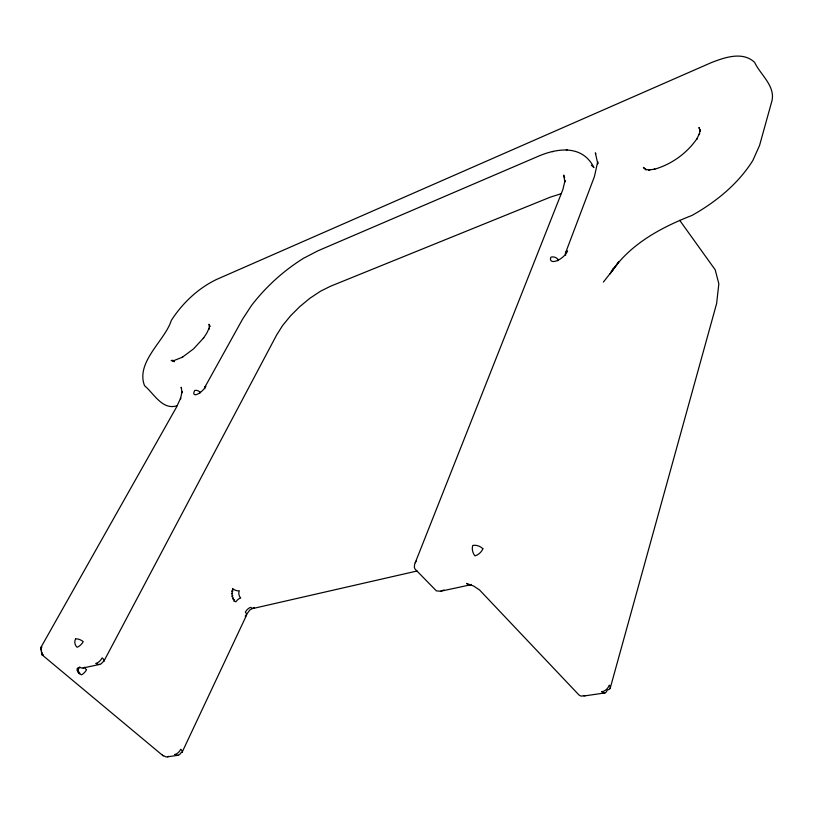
<?xml version="1.0" encoding="UTF-8"?>
<svg xmlns="http://www.w3.org/2000/svg" width="813" height="813" viewBox="0 0 813 813"><rect width="100%" height="100%" fill="white"/><g stroke="black" fill="none" stroke-linecap="round" stroke-linejoin="round"><path stroke-width="1.22" d="M610.197 688.245L716.609 303.595L718.844 283.778L715.196 269.794L679.668 220.272M565.452 253.128L594.445 176.523L597.718 161.675L597.819 163.911L595.34 152.824L595.878 153.84M564.629 177.681L563.673 175.11L564.913 181.949L565.025 180.628L562.84 189.653L414.6 564.354L414.356 567.301L415.036 569.059L436.368 590.868L440.595 591.244L470.188 584.893M182.142 752.188L246.481 615.309M613.236 268.3L611.203 272.162L603.388 282.07M103.881 661.213L276.532 335.169L282.528 325.647L290.475 315.901L299.875 306.531L310.099 298.117L320.556 291.196L330.566 286.217L550.381 197.122L560.828 193.829M204.815 387.242L242.681 318.96L251.512 305.475C265.871 286.776 283.564 270.709 303.584 258.26L317.802 250.861L536.336 157.112C556.895 147.824 582.362 144.368 593.947 167.569L591.336 165.191M40.711 647.768L176.34 407.425L180.669 398.106L180.445 399.071L182.082 391.52L182.163 392.659L181.136 387.252L181.563 388.39M415.219 562.748L416.144 561.143M609.933 274.011L618.774 261.918L611.203 272.162C630.238 244.022 661.121 227.437 692.015 215.425C715.999 201.909 738.092 184.012 752.848 160.486L759.545 145.497L771.385 102.855C776.74 86.91 760.694 75.243 754.616 62.398C742.767 50.985 724.363 57.53 711.233 62.662L216.421 279.509C197.894 288.463 182.397 303.229 171.299 320.434C165.039 340.556 135.425 362.049 144.551 385.718C153.942 393.482 162.498 410.819 177.407 405.616M245.811 615.38L249.926 609.892L253.666 607.931M443.959 589.984L440.595 591.244M471.286 584.425A7.337 4.532 77.4 0 1 466.581 583.419L473.705 586.082L479.518 589.933L579.08 695.095L581.082 696.131L585.462 695.511M253.646 608.348L417.049 571M83.089 667.981L99.664 664.424M167.62 756.812L178.22 755.257M583.886 696.009L604.994 692.92M552.393 151.625L553.236 151.513M566.265 149.816L567.271 149.694M172.61 360.271L174.378 361.714L171.197 360.454L174.287 360.647L173.23 360.86L182.59 357.131L182.021 357.507L193.565 348.868L203.677 337.862L203.372 338.289L206.827 333.076L209.012 328.411L208.789 329.367L209.53 325.688L209.602 326.796L208.961 324.265L210.049 326.328M41.961 654.739L162.925 755.643M644.404 168.464L643.388 167.417L646.325 169.876L645.085 169.195L649.831 170.161L648.561 169.907L654.932 169.226L653.865 169.389C671.355 164.602 687.046 153.24 697.249 138.271L696.741 139.247L699.546 133.302L699.353 134.623L700.044 129.704L700.267 131.137L698.946 127.478L699.587 128.8M41.595 650.197A5.813 2.551 27.2 0 1 41.859 646.904A5.782 4.797 80.9 0 0 43.313 654.973A5.945 2.317 -48.7 0 1 41.961 652.28M204.815 388.665A4.289 2.541 28.5 0 1 205.841 386.338A8.526 3.089 -44.1 0 1 196.939 394.417A8.526 3.089 -44.1 0 1 194.703 390.504A4.268 2.5 28.7 0 1 200.272 392.293A4.258 1.555 -44.1 0 0 199.937 393.035M565.645 255.191A5.234 3.831 19.4 0 1 567.586 250.932A10.539 4.604 -38.2 0 1 556.631 260.851A10.539 4.604 -38.2 0 1 550.858 257.193A5.183 3.77 20.1 0 1 557.881 259.306A5.264 2.307 -38.2 0 0 557.799 260.79M162.559 755.013A5.64 2.673 -50.4 0 0 164.378 756.009A5.559 4.268 85.9 0 0 168.657 756.334M84.247 667.544A5.813 4.726 81.6 0 1 79.501 666.965L79.288 668.225L77.967 667.585L78.515 669.129L77.083 668.621L78.363 670.329L76.91 670.014L78.851 671.751L77.459 671.64L79.918 673.286L78.698 673.408L81.513 674.841A5.915 2.439 -49 0 0 86.534 669.76A5.793 2.561 26.4 0 1 84.745 667.158M254.56 608.002A5.173 3.75 78.2 0 1 250.739 607.352A5.234 2.439 -47 0 0 245.333 612.23A5.152 2.591 24.8 0 1 245.191 616.112M234.53 600.136L233.697 600.98L235.922 601.793A5.254 2.419 -47 0 1 240.729 597.972A5.193 3.791 77.7 0 1 239.327 590.756A5.193 2.663 25.2 0 1 232.498 588.449L232.803 591.254L231.715 590.766L232.559 593.51L231.431 593.358L232.782 595.848L231.695 596.051L233.453 598.114L232.457 598.642L234.53 600.136M482.881 548.745A7.51 4.329 20.4 0 0 472.78 545.442A7.51 4.604 76.7 0 0 474.995 555.848A7.49 4.045 -43 0 0 482.881 548.745M75.548 638.977A5.925 4.807 80.2 0 0 77.052 647.229A6.057 2.439 -48.5 0 0 83.231 641.64A5.935 2.673 26.9 0 0 75.548 638.977M601.854 691.751A7.002 4.522 -43.2 0 0 609.232 685.125A7.104 3.74 17.3 0 1 607.23 690.034A7.114 3.974 79.9 0 1 601.854 691.751M174.978 754.454A5.671 2.713 -50.3 0 0 180.75 749.251A5.508 2.348 24.6 0 1 180.852 752.858A5.6 4.268 85.6 0 1 174.978 754.454M96.066 663.388A6.006 2.5 -48.7 0 0 102.194 657.849A5.884 2.632 26.5 0 1 102.621 662.067A5.884 4.726 81.2 0 1 96.066 663.388"/></g></svg>
